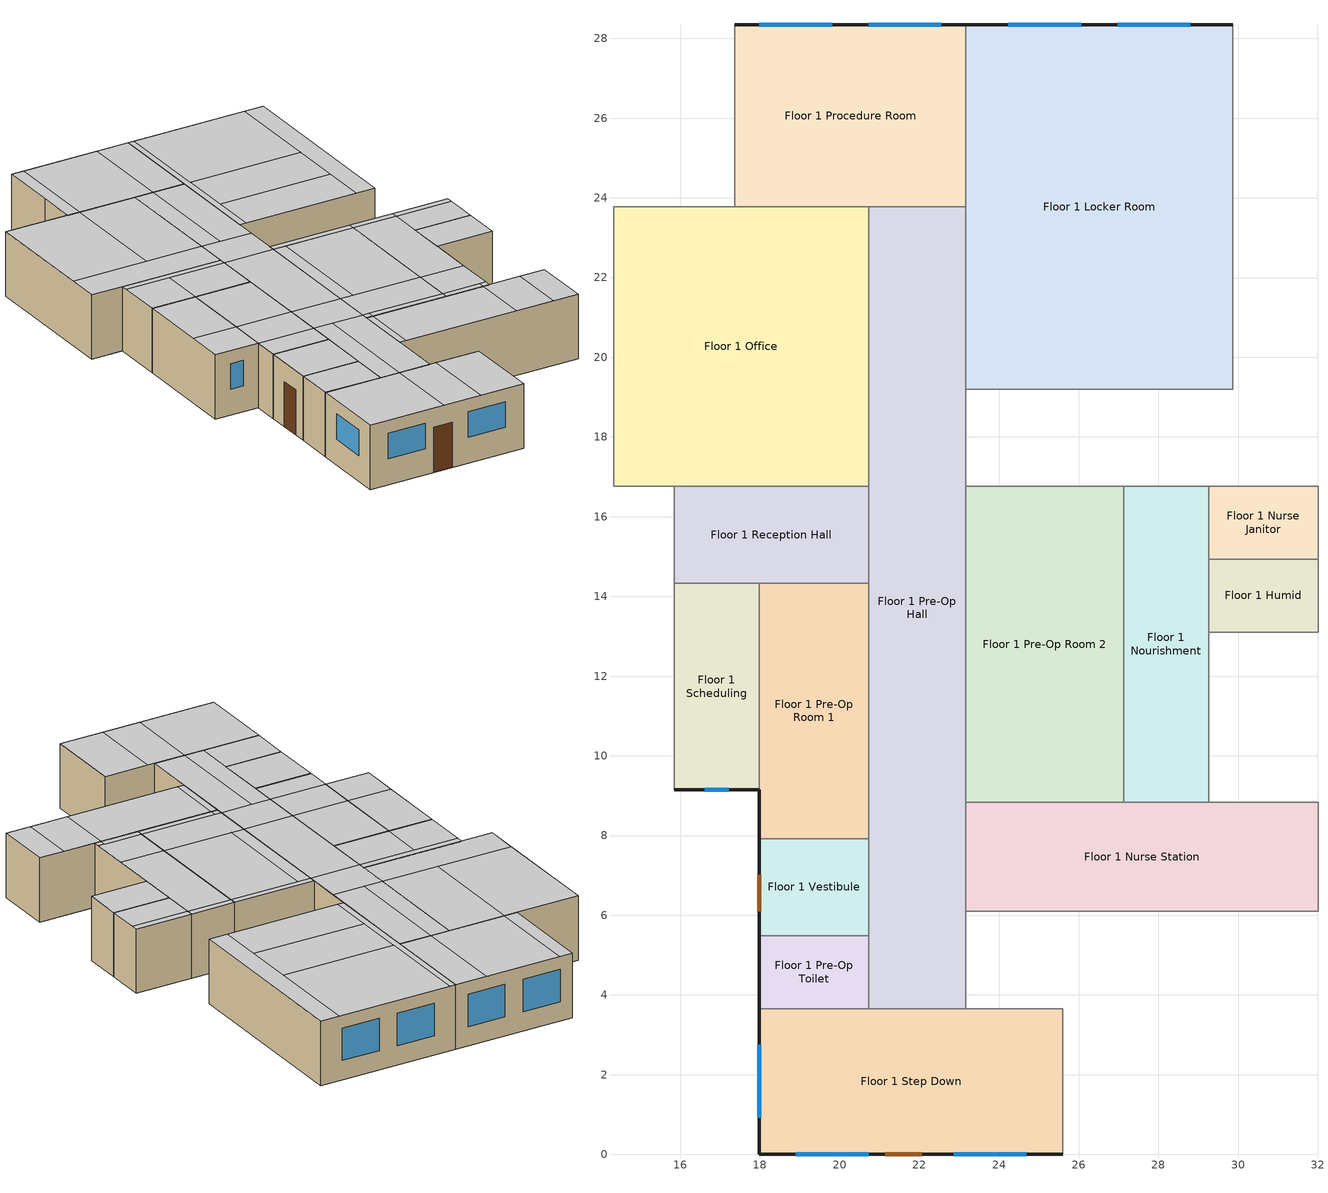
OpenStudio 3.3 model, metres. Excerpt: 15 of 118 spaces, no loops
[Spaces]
Floor 1 Vestibule
 floor ground (Foundation F 126 Perim 244 Area 669): 20.73,7.92 20.73,5.49 17.98,5.49 17.98,7.92 z0
 wall outside: 17.98,7.92 17.98,5.49 z0:3.05
 wall to Floor 1 Pre-Op Hall: 20.73,5.49 20.73,7.92 z0:3.05
 wall to Floor 1 Pre-Op Room 1: 20.73,7.92 17.98,7.92 z0:3.05
 wall to Floor 1 Pre-Op Toilet: 17.98,5.49 20.73,5.49 z0:3.05
 door: 17.98,7.01 17.98,6.1 z0:2.13
 ceiling to Floor 2 Exam 1: 20.73,5.49 20.73,7.92 17.98,7.92 17.98,5.49 z3.05
Floor 1 Scheduling
 floor ground (Foundation F 126 Perim 213 Area 1106): 17.98,14.33 17.98,9.14 15.85,9.14 15.85,14.33 z0
 wall outside: 15.85,9.14 17.98,9.14 z0:3.05
 wall to Floor 1 Reception: 15.85,14.33 15.85,9.14 z0:3.05
 wall to Floor 1 Pre-Op Room 1: 17.98,9.14 17.98,14.33 z0:3.05
 wall to Floor 1 Reception Hall: 17.98,14.33 15.85,14.33 z0:3.05
 window: 16.61,9.14 17.22,9.14 z1.22:2.44
 ceiling to Floor 2 Reception Toilet: 17.98,10.97 17.98,14.33 15.85,14.33 15.85,10.97 z3.05
 ceiling to Floor 2 Reception Hall: 17.98,9.14 17.98,10.97 15.85,10.97 15.85,9.14 z3.05
Floor 1 Pre-Op Room 1
 floor ground (Foundation F 126 Perim 122 Area 1756): 20.73,14.33 20.73,7.92 17.98,7.92 17.98,14.33 z0
 wall outside: 17.98,9.14 17.98,7.92 z0:3.05
 wall to Floor 1 Reception Hall: 20.73,14.33 17.98,14.33 z0:3.05
 wall to Floor 1 Pre-Op Hall: 20.73,7.92 20.73,14.33 z0:3.05
 ceiling to Floor 2 Scheduling 2: 20.73,10.97 20.73,14.33 17.98,14.33 17.98,10.97 z3.05
 ceiling to Floor 2 Reception Hall: 20.73,9.14 20.73,10.97 17.98,10.97 17.98,9.14 z3.05
 ceiling to Floor 2 Exam 1: 20.73,7.92 20.73,9.14 17.98,9.14 17.98,7.92 z3.05
Floor 1 Pre-Op Hall
 floor ground (Foundation F 126 Perim 0 Area 4905): 23.16,23.77 23.16,3.66 20.73,3.66 20.73,23.77 z0
 wall to Floor 1 Nurse Hall: 23.16,3.66 23.16,6.1 z0:3.05
 wall to Floor 1 Office: 20.73,23.77 20.73,16.76 z0:3.05
 wall to Floor 1 Locker Room Hall: 23.16,16.76 23.16,19.2 z0:3.05
 wall to Floor 1 Pre-Op Room 2: 23.16,8.84 23.16,16.76 z0:3.05
 wall to Floor 1 Procedure Room: 23.16,23.77 20.73,23.77 z0:3.05
 wall to Floor 1 Nurse Station: 23.16,6.1 23.16,8.84 z0:3.05
 wall to Floor 1 Step Down: 20.73,3.66 23.16,3.66 z0:3.05
 wall to Floor 1 Locker Room: 23.16,19.2 23.16,23.77 z0:3.05
 wall to Floor 1 Pre-Op Toilet: 20.73,5.49 20.73,3.66 z0:3.05
 wall to Floor 1 Reception Hall: 20.73,16.76 20.73,14.33 z0:3.05
 ceiling to Floor 2 Exam 1: 21.64,3.66 21.64,9.14 20.73,9.14 20.73,3.66 z3.05
 ceiling to Floor 2 Exam Hall 1: 23.16,3.66 23.16,9.14 21.64,9.14 21.64,3.66 z3.05
 ceiling to Floor 2 Work Hall: 23.16,16.46 23.16,18.29 20.73,18.29 20.73,16.46 z3.05
 ceiling to Floor 2 Exam Hall 6: 23.16,18.29 23.16,23.77 21.64,23.77 21.64,18.29 z3.05
 ceiling to Floor 2 Exam 9: 21.64,18.29 21.64,23.77 20.73,23.77 20.73,18.29 z3.05
 ceiling to Floor 2 Scheduling 2: 23.16,10.97 23.16,16.46 20.73,16.46 20.73,10.97 z3.05
 ceiling to Floor 2 Reception Hall: 23.16,9.14 23.16,10.97 20.73,10.97 20.73,9.14 z3.05
Floor 1 Procedure Room
 floor ground (Foundation F 126 Perim 579 Area 2648): 23.16,28.35 23.16,23.77 17.37,23.77 17.37,28.35 z0
 wall outside: 23.16,28.35 17.37,28.35 z0:3.05
 wall to Floor 1 Locker Room: 23.16,23.77 23.16,28.35 z0:3.05
 wall to Floor 1 MRI Hall: 17.37,25.6 17.37,23.77 z0:3.05
 wall to Floor 1 Office: 17.37,23.77 20.73,23.77 z0:3.05
 wall to Floor 1 MRI Toilet: 17.37,28.35 17.37,25.6 z0:3.05
 window: 19.81,28.35 17.98,28.35 / 22.56,28.35 20.73,28.35 z0.91:2.44
 ceiling to Floor 2 Work: 17.98,23.77 17.98,28.35 17.37,28.35 17.37,23.77 z3.05
 ceiling to Floor 2 Exam Hall 6: 23.16,23.77 23.16,28.35 21.64,28.35 21.64,23.77 z3.05
 ceiling to Floor 2 Exam 9: 21.64,23.77 21.64,28.35 17.98,28.35 17.98,23.77 z3.05
Floor 1 Pre-Op Room 2
 floor ground (Foundation F 126 Perim 0 Area 314): 27.13,16.76 27.13,8.84 23.16,8.84 23.16,16.76 z0
 wall to Floor 1 Nurse Station: 23.16,8.84 27.13,8.84 z0:3.05
 wall to Floor 1 Locker Room Hall: 27.13,16.76 23.16,16.76 z0:3.05
 wall to Floor 1 Nourishment: 27.13,8.84 27.13,16.76 z0:3.05
 ceiling to Floor 2 Work Hall: 27.13,16.46 27.13,16.76 23.16,16.76 23.16,16.46 z3.05
 ceiling to Floor 2 Exam Hall 1: 23.47,8.84 23.47,9.14 23.16,9.14 23.16,8.84 z3.05
 ceiling to Floor 2 Exam 2: 27.13,8.84 27.13,9.14 23.47,9.14 23.47,8.84 z3.05
 ceiling to Floor 2 Reception Hall: 27.13,9.14 27.13,10.97 23.16,10.97 23.16,9.14 z3.05
 ceiling to Floor 2 Scheduling 2: 23.77,10.97 23.77,16.46 23.16,16.46 23.16,10.97 z3.05
 ceiling to Floor 2 X-Ray: 27.13,10.97 27.13,16.46 23.77,16.46 23.77,10.97 z3.05
Floor 1 Locker Room
 floor ground (Foundation F 126 Perim 671 Area 6132): 29.87,28.35 29.87,19.2 23.16,19.2 23.16,28.35 z0
 wall outside: 29.87,28.35 23.16,28.35 z0:3.05
 wall to Floor 1 Locker Room Hall: 23.16,19.2 29.87,19.2 z0:3.05
 wall to Floor 1 Lounge: 29.87,19.2 29.87,28.35 z0:3.05
 window: 28.8,28.35 26.97,28.35 / 26.06,28.35 24.23,28.35 z0.91:2.44
 ceiling to Floor 2 Exam Hall 5: 29.87,19.2 29.87,28.35 28.96,28.35 28.96,19.2 z3.05
 ceiling to Floor 2 Exam 8: 28.96,23.77 28.96,28.35 23.47,28.35 23.47,23.77 z3.05
 ceiling to Floor 2 Exam Hall 6: 23.47,19.2 23.47,28.35 23.16,28.35 23.16,19.2 z3.05
 ceiling to Floor 2 Nurse Station 2: 28.96,19.2 28.96,21.34 23.47,21.34 23.47,19.2 z3.05
 ceiling to Floor 2 Storage 3: 28.96,21.34 28.96,23.77 23.47,23.77 23.47,21.34 z3.05
Floor 1 Nurse Station
 floor ground (Foundation F 126 Perim 0 Area 2425): 32,8.84 32,6.1 23.16,6.1 23.16,8.84 z0
 wall to Floor 1 Nurse Hall: 23.16,6.1 32,6.1 z0:3.05
 wall to Floor 1 Clean: 32,8.84 29.26,8.84 z0:3.05
 wall to Floor 1 Nourishment: 29.26,8.84 27.13,8.84 z0:3.05
 wall to Floor 1 PACU: 32,6.1 32,8.84 z0:3.05
 ceiling to Floor 2 Exam Hall 2: 30.78,6.1 30.78,8.84 28.96,8.84 28.96,6.1 z3.05
 ceiling to Floor 2 Exam Hall 1: 23.47,6.1 23.47,8.84 23.16,8.84 23.16,6.1 z3.05
 ceiling to Floor 2 Exam 3: 32,6.1 32,8.84 30.78,8.84 30.78,6.1 z3.05
 ceiling to Floor 2 Exam 2: 28.96,6.1 28.96,8.84 23.47,8.84 23.47,6.1 z3.05
Floor 1 Pre-Op Toilet
 floor ground (Foundation F 126 Perim 183 Area 502): 20.73,5.49 20.73,3.66 17.98,3.66 17.98,5.49 z0
 wall outside: 17.98,5.49 17.98,3.66 z0:3.05
 wall to Floor 1 Step Down: 17.98,3.66 20.73,3.66 z0:3.05
 ceiling to Floor 2 Exam 1: 20.73,3.66 20.73,5.49 17.98,5.49 17.98,3.66 z3.05
Floor 1 Office
 floor ground (Foundation F 126 Perim 0 Area 4487): 20.73,23.77 20.73,16.76 14.33,16.76 14.33,23.77 z0
 wall to Floor 1 MRI Hall: 17.37,23.77 14.33,23.77 z0:3.05
 wall to Floor 1 Reception: 14.33,23.77 14.33,16.76 15.85,16.76 z0:3.05
 wall to Floor 1 Reception Hall: 15.85,16.76 20.73,16.76 z0:3.05
 ceiling to Floor 2 Work Hall: 20.73,16.76 20.73,18.29 14.33,18.29 14.33,16.76 z3.05
 ceiling to Floor 2 Exam 9: 20.73,18.29 20.73,23.77 17.98,23.77 17.98,18.29 z3.05
 ceiling to Floor 2 Work: 17.98,18.29 17.98,23.77 14.33,23.77 14.33,18.29 z3.05
Floor 1 Nourishment
 floor ground (Foundation F 126 Perim 0 Area 1691): 29.26,16.76 29.26,8.84 27.13,8.84 27.13,16.76 z0
 wall to Floor 1 Nurse Janitor: 29.26,14.94 29.26,16.76 z0:3.05
 wall to Floor 1 Humid: 29.26,13.11 29.26,14.94 z0:3.05
 wall to Floor 1 Locker Room Hall: 29.26,16.76 27.13,16.76 z0:3.05
 wall to Floor 1 Clean: 29.26,8.84 29.26,13.11 z0:3.05
 ceiling to Floor 2 X-Ray: 29.26,10.97 29.26,16.46 27.13,16.46 27.13,10.97 z3.05
 ceiling to Floor 2 Exam 2: 28.96,8.84 28.96,9.14 27.13,9.14 27.13,8.84 z3.05
 ceiling to Floor 2 Reception Hall: 29.26,9.14 29.26,10.97 27.13,10.97 27.13,9.14 z3.05
 ceiling to Floor 2 Work Hall: 29.26,16.46 29.26,16.76 27.13,16.76 27.13,16.46 z3.05
 ceiling to Floor 2 Exam Hall 2: 29.26,8.84 29.26,9.14 28.96,9.14 28.96,8.84 z3.05
Floor 1 Humid
 floor ground (Foundation F 126 Perim 0 Area 502): 32,14.94 32,13.11 29.26,13.11 29.26,14.94 z0
 wall to Floor 1 Clean: 29.26,13.11 32,13.11 z0:3.05
 wall to Floor 1 Nurse Janitor: 32,14.94 29.26,14.94 z0:3.05
 wall to Floor 1 Sterile Storage: 32,13.11 32,14.94 z0:3.05
 ceiling to Floor 2 X-Ray: 32,13.11 32,14.94 29.26,14.94 29.26,13.11 z3.05
Floor 1 Step Down
 floor ground (Foundation F 126 Perim 1128 Area 2787): 25.6,3.66 25.6,0 17.98,0 17.98,3.66 z0
 wall outside: 17.98,3.66 17.98,0 25.6,0 z0:3.05
 wall to Floor 1 Nurse Hall: 25.6,3.66 23.16,3.66 z0:3.05
 wall to Floor 1 Recovery Room: 25.6,0 25.6,3.66 z0:3.05
 window: 22.86,0 24.69,0 / 18.9,0 20.73,0 / 17.98,2.74 17.98,0.91 z1.22:2.44
 door: 21.14,0 22.06,0 z0:2.13
 ceiling to Floor 2 Exam 1: 21.64,0 21.64,3.66 17.98,3.66 17.98,0 z3.05
 ceiling to Floor 2 Exam Hall 1: 23.47,0 23.47,3.66 21.64,3.66 21.64,0 z3.05
 ceiling to Floor 2 Exam 2: 25.6,0 25.6,3.66 23.47,3.66 23.47,0 z3.05
Floor 1 Reception Hall
 floor ground (Foundation F 126 Perim 0 Area 1189): 20.73,16.76 20.73,14.33 15.85,14.33 15.85,16.76 z0
 wall to Floor 1 Reception: 15.85,16.76 15.85,14.33 z0:3.05
 ceiling to Floor 2 Work Hall: 20.73,16.46 20.73,16.76 15.85,16.76 15.85,16.46 z3.05
 ceiling to Floor 2 Reception Toilet: 17.98,14.33 17.98,16.46 15.85,16.46 15.85,14.33 z3.05
 ceiling to Floor 2 Scheduling 2: 20.73,14.33 20.73,16.46 17.98,16.46 17.98,14.33 z3.05
Floor 1 Nurse Janitor
 floor ground (Foundation F 126 Perim 0 Area 502): 32,16.76 32,14.94 29.26,14.94 29.26,16.76 z0
 wall to Floor 1 Sterile Storage: 32,14.94 32,16.76 z0:3.05
 wall to Floor 1 Locker Room Hall: 32,16.76 29.26,16.76 z0:3.05
 ceiling to Floor 2 Work Hall: 32,16.46 32,16.76 29.26,16.76 29.26,16.46 z3.05
 ceiling to Floor 2 X-Ray: 32,14.94 32,16.46 29.26,16.46 29.26,14.94 z3.05
[Site]
New York-John F Kennedy Intl AP_NY_USA: Latitude {deg}=40.65; Longitude {deg}=-73.8; Time Zone {hr}=-5; Elevation {m}=5; Terrain=City
[Building]
-Outpatient-ASHRAE 169-2013-4A created: 2021-11-22 21:51:46 -0800: North Axis {deg}=0; Default Construction Set=90.1-2004 - Outpatient - ASHRAE 169-2013-4A; Standards Number of Stories=3; Standards Number of Above Ground Stories=3; Standards Building Type=Outpatient
[ClimateZones]
Climate Zone Institution Name 1=ASHRAE; Climate Zone Document Name 1=ANSI/ASHRAE Standard 169; Climate Zone Document Year 1=2006; Climate Zone Value 1=4A
[Site:WaterMainsTemperature]
Calculation Method=Correlation; Annual Average Outdoor Air Temperature {C}=12.4667; Maximum Difference In Monthly Average Outdoor Air Temperatures {deltaC}=25.2
[SizingPeriod:DesignDay] Barometric Pressure {Pa}=101241; Sky Clearness=0; Rain Indicator=No; Snow Indicator=No; Day of Month=21; Daylight Saving Time Indicator=No; Humidity Condition Type=Wetbulb; Dry-Bulb Temperature Range Modifier Type=DefaultMultipliers
Name | Maximum Dry-Bulb Temperature {C} | Daily Dry-Bulb Temperature Range {deltaC} | Wind Speed {m/s} | Wind Direction {deg} | Month | Day Type | Wetbulb or DewPoint at Maximum Dry-Bulb {C} | Solar Model Indicator | ASHRAE Clear Sky Optical Depth for Beam Irradiance | ASHRAE Clear Sky Optical Depth for Diffuse Irradiance
New.York-John.F.Kennedy.Intl.AP_NY_USA Ann Clg .4% Condns DB=>MWB | 32.1 | 7.4 | 5.6 | 230 | 7 | SummerDesignDay | 23.1 | ASHRAETau | 0.541 | 1.8
New.York-John.F.Kennedy.Intl.AP_NY_USA Ann Htg 99.6% Condns DB | -10.7 | 0 | 7.5 | 320 | 1 | WinterDesignDay | -10.7 | ASHRAEClearSky
[Site:GroundTemperature:FCfactorMethod]
January Ground Temperature {C}=14; February Ground Temperature {C}=7.3; March Ground Temperature {C}=3.3; April Ground Temperature {C}=1.2; May Ground Temperature {C}=-0.2; June Ground Temperature {C}=5.6; July Ground Temperature {C}=10.9; August Ground Temperature {C}=16.1; September Ground Temperature {C}=21.7; October Ground Temperature {C}=25; November Ground Temperature {C}=24.8; December Ground Temperature {C}=19.9
[Material:NoMass] Thermal Absorptance=0.9; Solar Absorptance=0.7
Name | Roughness | Thermal Resistance {m2-K/W} | Visible Absorptance
CP02 CARPET PAD | VeryRough | 0.21648 | 0.8
Typical Insulation R-6.78 | Smooth | 1.19347 | 0.7
Typical Carpet Pad | Smooth | 0.21648 | 0.8
Typical Insulation R-5.89 | Smooth | 1.03652 | 0.7
Typical Insulation R-14.76 | Smooth | 2.59864 | 0.7
Typical Insulation R-0.58 | Smooth | 0.101875 | 0.7
Typical Insulation R-0.01 | Smooth | 0.001 | 0.7
[Material]
Name | Roughness | Thickness {m} | Conductivity {W/m-K} | Density {kg/m3} | Specific Heat {J/kg-K} | Thermal Absorptance | Solar Absorptance | Visible Absorptance
100mm Normalweight concrete floor | MediumSmooth | 0.1016 | 2.31 | 2322 | 832
G01 13mm gypsum board | Smooth | 0.0127 | 0.16 | 800 | 1090 | 0.9 | 0.7 | 0.5
4 in. Normalweight Concrete Floor | MediumRough | 0.1016 | 2.31 | 2322 | 832 | 0.9 | 0.7 | 0.7
25mm Stucco | Smooth | 0.0254 | 0.72 | 1856 | 840 | 0.9 | 0.7 | 0.7
5/8 in. Gypsum Board | MediumSmooth | 0.0159 | 0.16 | 800 | 1090 | 0.9 | 0.7 | 0.7
Roof Membrane | VeryRough | 0.0095 | 0.16 | 1121.29 | 1460 | 0.9 | 0.7 | 0.7
Metal Roof Surface; F08 Metal surface | Smooth | 0.0008 | 45.28 | 7824 | 500 | 0.9 | 0.7 | 0.7
6 in. Normalweight Concrete Floor | MediumRough | 0.1524 | 2.31 | 2322 | 832 | 0.9 | 0.7 | 0.7
8 in. Concrete Block Basement Wall | MediumRough | 0.2032 | 1.326 | 1842 | 912 | 0.9 | 0.7 | 0.7
G05 25mm wood | MediumSmooth | 0.0254 | 0.15 | 608 | 1630 | 0.9 | 0.5 | 0.5
Std Wood 6inch | MediumSmooth | 0.15 | 0.12 | 540 | 1210 | 0.9 | 0.7 | 0.7
[Construction:FfactorGroundFloor] F-Factor {W/m-K}=1.26344
Name | Area {m2} | PerimeterExposed {m}
Foundation F 126 Perim 183 Area 502 | 5.01676 | 1.8288
Foundation F 126 Perim 0 Area 502 | 5.01676 | 0
Foundation F 126 Perim 671 Area 6132 | 61.316 | 6.7056
Foundation F 126 Perim 579 Area 2648 | 26.4774 | 5.7912
Foundation F 126 Perim 1128 Area 2787 | 27.8709 | 11.2776
Foundation F 126 Perim 0 Area 4487 | 44.8722 | 0
Foundation F 126 Perim 0 Area 314 | 31.4012 | 0
Foundation F 126 Perim 213 Area 1106 | 11.0555 | 2.1336
Foundation F 126 Perim 244 Area 669 | 6.68902 | 2.4384
Foundation F 126 Perim 0 Area 4905 | 49.0528 | 0
Foundation F 126 Perim 122 Area 1756 | 17.5587 | 1.2192
Foundation F 126 Perim 0 Area 1189 | 11.8916 | 0
Foundation F 126 Perim 0 Area 1691 | 16.9084 | 0
Foundation F 126 Perim 0 Area 2425 | 24.2477 | 0
[DefaultConstructionSet]
90.1-2004 - Outpatient - ASHRAE 169-2013-4A: Default Exterior Surface Constructions=Default Surface Constructions 1; Default Interior Surface Constructions=Default Surface Constructions 2; Default Ground Contact Surface Constructions=Default Surface Constructions 3; Default Exterior SubSurface Constructions=Default Sub Surface Constructions 1; Default Interior SubSurface Constructions=Default Sub Surface Constructions 2; Interior Partition Construction=Typical Interior Partition
[DefaultSurfaceConstructions]
Name | Floor Construction | Wall Construction | Roof Ceiling Construction
Default Surface Constructions 1 | Typical Insulated Exterior Mass Floor R-9.35 | Typical Insulated Steel Framed Exterior Wall R-8.06 | Typical IEAD Roof R-15.87
Default Surface Constructions 2 | Typical Interior Floor | Typical Interior Wall | Typical Interior Ceiling
Default Surface Constructions 3 | Typical Insulated Carpeted 6in Slab Floor | Typical Insulated Basement Mass Wall
[Construction]
Typical Insulated Exterior Mass Floor R-9.35: Typical Insulation R-6.78, 4 in. Normalweight Concrete Floor, Typical Carpet Pad
Typical Insulated Steel Framed Exterior Wall R-8.06: 25mm Stucco, 5/8 in. Gypsum Board, Typical Insulation R-5.89, 5/8 in. Gypsum Board
Typical IEAD Roof R-15.87: Roof Membrane, Typical Insulation R-14.76, Metal Roof Surface
Typical Interior Floor: 100mm Normalweight concrete floor, CP02 CARPET PAD
Typical Interior Wall: G01 13mm gypsum board, G01 13mm gypsum board
Typical Interior Ceiling: CP02 CARPET PAD, 100mm Normalweight concrete floor
Typical Insulated Carpeted 6in Slab Floor: 6 in. Normalweight Concrete Floor, Typical Carpet Pad
Typical Insulated Basement Mass Wall: 8 in. Concrete Block Basement Wall
U 0.57 SHGC 0.39 Dbl Ref-D Clr 6mm/6mm Air: REF D CLEAR 6MM, AIR 6MM, CLEAR 6MM
Typical Insulated Metal Door R-1.43: F08 Metal surface, Typical Insulation R-0.58
Typical Overhead Door R-0.86: Typical Insulation R-0.01
U 1.17 SHGC 0.49 Simple Glazing Skylight U-1.17 SHGC 0.39: U 1.17 SHGC 0.49 Simple Glazing U-1.17 SHGC 0.39
Typical Interior Window: Clear 3mm
Typical Interior Door; Typical Interior Partition: G05 25mm wood
InteriorFurnishings: Std Wood 6inch
[DefaultSubSurfaceConstructions]
Name | Fixed Window Construction | Operable Window Construction | Door Construction | Glass Door Construction | Overhead Door Construction | Skylight Construction | Tubular Daylight Dome Construction | Tubular Daylight Diffuser Construction
Default Sub Surface Constructions 1 | U 0.57 SHGC 0.39 Dbl Ref-D Clr 6mm/6mm Air | U 0.57 SHGC 0.39 Dbl Ref-D Clr 6mm/6mm Air | Typical Insulated Metal Door R-1.43 | U 0.57 SHGC 0.39 Dbl Ref-D Clr 6mm/6mm Air | Typical Overhead Door R-0.86 | U 1.17 SHGC 0.49 Simple Glazing Skylight U-1.17 SHGC 0.39 | Typical Interior Window | Typical Interior Window
Default Sub Surface Constructions 2 | Typical Interior Window | Typical Interior Window | Typical Interior Door
[WindowMaterial:Glazing] Optical Data Type=SpectralAverage; Infrared Transmittance at Normal Incidence=0; Front Side Infrared Hemispherical Emissivity=0.84; Conductivity {W/m-K}=0.9; Dirt Correction Factor for Solar and Visible Transmittance=1; Solar Diffusing=No
Name | Thickness {m} | Solar Transmittance at Normal Incidence | Front Side Solar Reflectance at Normal Incidence | Back Side Solar Reflectance at Normal Incidence | Visible Transmittance at Normal Incidence | Front Side Visible Reflectance at Normal Incidence | Back Side Visible Reflectance at Normal Incidence | Back Side Infrared Hemispherical Emissivity
REF D CLEAR 6MM | 0.006 | 0.429 | 0.308 | 0.379 | 0.334 | 0.453 | 0.505 | 0.82
CLEAR 6MM | 0.006 | 0.775 | 0.071 | 0.071 | 0.881 | 0.08 | 0.08 | 0.84
Clear 3mm | 0.003 | 0.837 | 0.075 | 0.075 | 0.898 | 0.081 | 0.081 | 0.84
[WindowMaterial:Gas]
AIR 6MM: Gas Type=Air; Thickness {m}=0.0063
[WindowMaterial:SimpleGlazingSystem]
U 1.17 SHGC 0.49 Simple Glazing U-1.17 SHGC 0.39: U-Factor {W/m2-K}=6.64357; Solar Heat Gain Coefficient=0.39; Visible Transmittance=0.38
[Space] Building Story=Building Story 1; Part of Total Floor Area=Yes
Name | Space Type | Thermal Zone
Floor 1 Pre-Op Room 2 | Outpatient PreOp | Floor 1 Pre-Op Room 2 ZN
Floor 1 Nurse Janitor | Outpatient Janitor | Floor 1 Nurse Janitor ZN
Floor 1 Vestibule | Outpatient Hall_infil | Floor 1 Vestibule ZN
Floor 1 Scheduling | Outpatient Office | Floor 1 Scheduling ZN
Floor 1 Pre-Op Room 1 | Outpatient PreOp | Floor 1 Pre-Op Room 1 ZN
Floor 1 Nourishment | Outpatient NurseStation | Floor 1 Nourishment ZN
Floor 1 Pre-Op Hall | Outpatient Hall | Floor 1 Pre-Op Hall ZN
Floor 1 Procedure Room | Outpatient ProcedureRoom | Floor 1 Procedure Room ZN
Floor 1 Locker Room | Outpatient LockerRoom | Floor 1 Locker Room ZN
Floor 1 Nurse Station | Outpatient NurseStation | Floor 1 Nurse Station ZN
Floor 1 Pre-Op Toilet | Outpatient Toilet | Floor 1 Pre-Op Toilet ZN
Floor 1 Office | Outpatient Office | Floor 1 Office ZN
Floor 1 Humid | Outpatient Office | Floor 1 Humid ZN
Floor 1 Step Down | Outpatient PACU | Floor 1 Step Down ZN
Floor 1 Reception Hall | Outpatient Hall | Floor 1 Reception Hall ZN
[BuildingStory]
Building Story 1: Nominal Z Coordinate {m}=0
[SpaceType] Standards Building Type=Outpatient
Name | Default Schedule Set | Design Specification Outdoor Air Object | Standards Space Type
Outpatient Hall | Outpatient Hall Schedule Set | Outpatient Hall Ventilation | Hall
Outpatient Hall_infil | Outpatient Hall_infil Schedule Set | Outpatient Hall_infil Ventilation | Hall_infil
Outpatient Janitor | Outpatient Janitor Schedule Set | Outpatient Janitor Ventilation | Janitor
Outpatient LockerRoom | Outpatient LockerRoom Schedule Set | Outpatient LockerRoom Ventilation | LockerRoom
Outpatient NurseStation | Outpatient NurseStation Schedule Set | Outpatient NurseStation Ventilation | NurseStation
Outpatient Office | Outpatient Office Schedule Set | Outpatient Office Ventilation | Office
Outpatient PACU | Outpatient PACU Schedule Set | Outpatient PACU Ventilation | PACU
Outpatient PreOp | Outpatient PreOp Schedule Set | Outpatient PreOp Ventilation | PreOp
Outpatient ProcedureRoom | Outpatient ProcedureRoom Schedule Set | Outpatient ProcedureRoom Ventilation | ProcedureRoom
Outpatient Toilet | Outpatient Toilet Schedule Set | Outpatient Toilet Ventilation | Toilet
[People:Definition] Number of People Calculation Method=People/Area; Fraction Radiant=0.3
Name | People per Space Floor Area {person/m2}
Outpatient LockerRoom People Definition | 0.161566
Outpatient NurseStation People Definition; Outpatient PACU People Definition; Outpatient ProcedureRoom People Definition | 0.215493
Outpatient Office People Definition | 0.0538196
Outpatient PreOp People Definition | 0.107639
[People] Work Efficiency Schedule=Work Efficiency Schedule; Clothing Insulation Schedule=Clothing Schedule; Air Velocity Schedule=Air Velocity Schedule; Multiplier=1
Name | People Definition | Space or SpaceType
Outpatient LockerRoom People | Outpatient LockerRoom People Definition | Outpatient LockerRoom
Outpatient NurseStation People | Outpatient NurseStation People Definition | Outpatient NurseStation
Outpatient Office People | Outpatient Office People Definition | Outpatient Office
Outpatient PACU People | Outpatient PACU People Definition | Outpatient PACU
Outpatient PreOp People | Outpatient PreOp People Definition | Outpatient PreOp
Outpatient ProcedureRoom People | Outpatient ProcedureRoom People Definition | Outpatient ProcedureRoom
[Lights:Definition] Design Level Calculation Method=Watts/Area; Fraction Visible=0.2; Return Air Fraction=0
Name | Watts per Space Floor Area {W/m2} | Fraction Radiant
Outpatient Hall General Lights Definition; Outpatient Hall_infil General Lights Definition | 4.32947 | 0.365
Outpatient Hall Wall Wash Lights Definition; Outpatient Hall_infil Wall Wash Lights Definition | 0.839143 | 0.165
Outpatient Janitor General Lights Definition | 3.73276 | 0.365
Outpatient LockerRoom General Lights Definition | 2.66141 | 0.365
Outpatient LockerRoom Wall Wash Lights Definition | 0.725509 | 0.165
Outpatient PreOp General Lights Definition | 2.13818 | 0.365
Outpatient PreOp Task Lights Definition | 2.9628 | 0.165
Outpatient NurseStation General Lights Definition | 4.63115 | 0.365
Outpatient NurseStation Task Lights Definition | 1.31705 | 0.165
Outpatient Office General Lights Definition | 6.10233 | 0.365
Outpatient PACU General Lights Definition | 6.91176 | 0.365
Outpatient PACU Wall Wash Lights Definition | 1.807 | 0.165
Outpatient Toilet General Lights Definition | 3.01365 | 0.365
Outpatient Toilet Wall Wash Lights Definition | 0.610955 | 0.165
Outpatient ProcedureRoom General Lights Definition | 10.9783 | 0.365
Outpatient ProcedureRoom Task Lights Definition | 0.00255311 | 0.165
[ElectricEquipment:Definition] Design Level Calculation Method=Watts/Area; Fraction Latent=0
Name | Watts per Space Floor Area {W/m2} | Fraction Radiant | Fraction Lost
Outpatient Hall Elec Equip Definition; Outpatient Hall_infil Elec Equip Definition | 4.30556 | 0.5 | 0
Outpatient Janitor Elec Equip Definition | 1.07639 | 0.3 | 0.7
Outpatient LockerRoom Elec Equip Definition; Outpatient PACU Elec Equip Definition; Outpatient ProcedureRoom Elec Equip Definition | 32.2917 | 0.5 | 0
Outpatient NurseStation Elec Equip Definition; Outpatient PreOp Elec Equip Definition | 21.5278 | 0.5 | 0
Outpatient Office Elec Equip Definition | 11.8403 | 0.5 | 0
Outpatient Toilet Elec Equip Definition | 4.30556 | 0.3 | 0.7
[ElectricEquipment]
Name | Electric Equipment Definition | Space or SpaceType
Outpatient Hall Elec Equip | Outpatient Hall Elec Equip Definition | Outpatient Hall
Outpatient Hall_infil Elec Equip | Outpatient Hall_infil Elec Equip Definition | Outpatient Hall_infil
Outpatient Janitor Elec Equip | Outpatient Janitor Elec Equip Definition | Outpatient Janitor
Outpatient LockerRoom Elec Equip | Outpatient LockerRoom Elec Equip Definition | Outpatient LockerRoom
Outpatient NurseStation Elec Equip | Outpatient NurseStation Elec Equip Definition | Outpatient NurseStation
Outpatient Office Elec Equip | Outpatient Office Elec Equip Definition | Outpatient Office
Outpatient PACU Elec Equip | Outpatient PACU Elec Equip Definition | Outpatient PACU
Outpatient PreOp Elec Equip | Outpatient PreOp Elec Equip Definition | Outpatient PreOp
Outpatient ProcedureRoom Elec Equip | Outpatient ProcedureRoom Elec Equip Definition | Outpatient ProcedureRoom
Outpatient Toilet Elec Equip | Outpatient Toilet Elec Equip Definition | Outpatient Toilet
[DesignSpecification:OutdoorAir]
Name | Outdoor Air Method | Outdoor Air Flow per Floor Area {m3/s-m2} | Outdoor Air Flow per Person {m3/s-person} | Outdoor Air Flow Air Changes per Hour {1/hr}
Outpatient Hall Ventilation; Outpatient Hall_infil Ventilation | Sum | 0.000254
Outpatient Janitor Ventilation | Sum | 0.000762
Outpatient LockerRoom Ventilation | Sum |  | 0.00707921
Outpatient NurseStation Ventilation | Sum | 0.0023876
Outpatient Office Ventilation | Sum |  | 0.00943895
Outpatient PACU Ventilation; Outpatient PreOp Ventilation | Sum | 0.00270764 | 0.00235974
Outpatient ProcedureRoom Ventilation | Sum | 0.004064
Outpatient Toilet Ventilation |  | 0 | 0 | 0
[DefaultScheduleSet] Number of People Schedule=OutPatientHealthCare BLDG_OCC_SCH; People Activity Level Schedule=OutPatientHealthCare ACTIVITY_SCH; Electric Equipment Schedule=OutPatientHealthCare BLDG_EQUIP_SCH_BASE; Infiltration Schedule=OutPatientHealthCare INFIL_SCH
Name | Lighting Schedule
Outpatient Hall Schedule Set; Outpatient Hall_infil Schedule Set | OutPatientHealthCare BLDG_LIGHT_CORRIDOR_SCH
Outpatient Janitor Schedule Set | OutPatientHealthCare BLDG_LIGHT_STORAGE_SCH
Outpatient LockerRoom Schedule Set; Outpatient NurseStation Schedule Set; Outpatient Toilet Schedule Set | OutPatientHealthCare BLDG_LIGHT_SCH
Outpatient Office Schedule Set | OutPatientHealthCare BLDG_LIGHT_OFFICE_SCH
Outpatient PACU Schedule Set; Outpatient PreOp Schedule Set; Outpatient ProcedureRoom Schedule Set | OutPatientHealthCare BLDG_LIGHT_EXAM_SCH
[ThermostatSetpoint:DualSetpoint] Heating Setpoint Temperature Schedule=OutPatientHealthCare HTGSETP_SCH_YES_OPTIMUM; Cooling Setpoint Temperature Schedule=OutPatientHealthCare CLGSETP_SCH_NO_SETBACK
Outpatient Office Thermostat 2; Outpatient LockerRoom Thermostat 1; Outpatient NurseStation Thermostat 1; Outpatient Janitor Thermostat 1; Outpatient NurseStation Thermostat 2; Outpatient Office Thermostat 3; Outpatient Hall Thermostat 6; Outpatient PreOp Thermostat 1; Outpatient PreOp Thermostat 2; Outpatient Toilet Thermostat 4; Outpatient ProcedureRoom Thermostat 1; Outpatient Hall Thermostat 7; Outpatient Office Thermostat 4; Outpatient PACU Thermostat 3; Outpatient Hall_infil Thermostat 3
[SpaceInfiltration:DesignFlowRate]
Name | Space or SpaceType | Schedule | Design Flow Rate Calculation Method | Flow per Exterior Surface Area {m3/s-m2} | Constant Term Coefficient | Temperature Term Coefficient | Velocity Term Coefficient | Velocity Squared Term Coefficient | Design Flow Rate {m3/s}
Floor 1 Locker Room Infiltration | Floor 1 Locker Room | OutPatientHealthCare INFIL_SCH | Flow/ExteriorArea | 0.00102523 | 0 | 0 | 0.224 | 0
Floor 1 Pre-Op Room 1 Infiltration | Floor 1 Pre-Op Room 1 | OutPatientHealthCare INFIL_SCH | Flow/ExteriorArea | 0.00102523 | 0 | 0 | 0.224 | 0
Floor 1 Pre-Op Toilet Infiltration | Floor 1 Pre-Op Toilet | OutPatientHealthCare INFIL_SCH | Flow/ExteriorArea | 0.00102523 | 0 | 0 | 0.224 | 0
Floor 1 Procedure Room Infiltration | Floor 1 Procedure Room | OutPatientHealthCare INFIL_SCH | Flow/ExteriorArea | 0.00102523 | 0 | 0 | 0.224 | 0
Floor 1 Scheduling Infiltration | Floor 1 Scheduling | OutPatientHealthCare INFIL_SCH | Flow/ExteriorArea | 0.00102523 | 0 | 0 | 0.224 | 0
Floor 1 Step Down Infiltration | Floor 1 Step Down | OutPatientHealthCare INFIL_SCH | Flow/ExteriorArea | 0.00102523 | 0 | 0 | 0.224 | 0
Floor 1 Vestibule Infiltration | Floor 1 Vestibule | OutPatientHealthCare INFIL_SCH | Flow/ExteriorArea | 0.00102523 | 0 | 0 | 0.224 | 0
Vestibule door Infiltration | Floor 1 Vestibule | OutPatientHealthCare INFIL_Door_Opening_SCH_0.144 | Flow/Space |  |  |  |  |  | 1.186
[ThermalZone] Use Ideal Air Loads=No
Name | Thermostat
Floor 1 Humid ZN | Outpatient Office Thermostat 2
Floor 1 Locker Room ZN | Outpatient LockerRoom Thermostat 1
Floor 1 Nourishment ZN | Outpatient NurseStation Thermostat 1
Floor 1 Nurse Janitor ZN | Outpatient Janitor Thermostat 1
Floor 1 Nurse Station ZN | Outpatient NurseStation Thermostat 2
Floor 1 Office ZN | Outpatient Office Thermostat 3
Floor 1 Pre-Op Hall ZN | Outpatient Hall Thermostat 6
Floor 1 Pre-Op Room 1 ZN | Outpatient PreOp Thermostat 1
Floor 1 Pre-Op Room 2 ZN | Outpatient PreOp Thermostat 2
Floor 1 Pre-Op Toilet ZN | Outpatient Toilet Thermostat 4
Floor 1 Procedure Room ZN | Outpatient ProcedureRoom Thermostat 1
Floor 1 Reception Hall ZN | Outpatient Hall Thermostat 7
Floor 1 Scheduling ZN | Outpatient Office Thermostat 4
Floor 1 Step Down ZN | Outpatient PACU Thermostat 3
Floor 1 Vestibule ZN | Outpatient Hall_infil Thermostat 3
[InternalMass:Definition]
Internal Mass Definition 1: Construction=InteriorFurnishings; Design Level Calculation Method=SurfaceArea/Area; Surface Area per Space Floor Area=2
[InternalMass] Internal Mass Definition=Internal Mass Definition 1; Multiplier=1
Name | Space or SpaceType
Floor 1 Pre-Op Toilet Mass | Floor 1 Pre-Op Toilet
Floor 1 Locker Room Mass | Floor 1 Locker Room
Floor 1 Procedure Room Mass | Floor 1 Procedure Room
Floor 1 Step Down Mass | Floor 1 Step Down
Floor 1 Office Mass | Floor 1 Office
Floor 1 Pre-Op Room 2 Mass | Floor 1 Pre-Op Room 2
Floor 1 Scheduling Mass | Floor 1 Scheduling
Floor 1 Vestibule Mass | Floor 1 Vestibule
Floor 1 Pre-Op Hall Mass | Floor 1 Pre-Op Hall
Floor 1 Nurse Janitor Mass | Floor 1 Nurse Janitor
Floor 1 Pre-Op Room 1 Mass | Floor 1 Pre-Op Room 1
Floor 1 Humid Mass | Floor 1 Humid
Floor 1 Reception Hall Mass | Floor 1 Reception Hall
Floor 1 Nourishment Mass | Floor 1 Nourishment
Floor 1 Nurse Station Mass | Floor 1 Nurse Station
[Exterior:Lights:Definition]
NonDimming Exterior Lights Def: Design Level {W}=14442
[Exterior:Lights]
NonDimming Exterior Lights Def: Exterior Lights Definition=NonDimming Exterior Lights Def; Schedule=OutPatientHealthCare Exterior_Lgt_ALWAYS_ON; Control Option=AstronomicalClock
[Lights] Fraction Replaceable=1
Name | Lights Definition | Space or SpaceType
Outpatient Hall General Lighting | Outpatient Hall General Lights Definition | Outpatient Hall
Outpatient Hall Wall Wash Lighting | Outpatient Hall Wall Wash Lights Definition | Outpatient Hall
Outpatient Hall_infil General Lighting | Outpatient Hall_infil General Lights Definition | Outpatient Hall_infil
Outpatient Hall_infil Wall Wash Lighting | Outpatient Hall_infil Wall Wash Lights Definition | Outpatient Hall_infil
Outpatient Janitor General Lighting | Outpatient Janitor General Lights Definition | Outpatient Janitor
Outpatient LockerRoom General Lighting | Outpatient LockerRoom General Lights Definition | Outpatient LockerRoom
Outpatient LockerRoom Wall Wash Lighting | Outpatient LockerRoom Wall Wash Lights Definition | Outpatient LockerRoom
Outpatient PreOp General Lighting | Outpatient PreOp General Lights Definition | Outpatient PreOp
Outpatient PreOp Task Lighting | Outpatient PreOp Task Lights Definition | Outpatient PreOp
Outpatient NurseStation General Lighting | Outpatient NurseStation General Lights Definition | Outpatient NurseStation
Outpatient NurseStation Task Lighting | Outpatient NurseStation Task Lights Definition | Outpatient NurseStation
Outpatient Office General Lighting | Outpatient Office General Lights Definition | Outpatient Office
Outpatient PACU General Lighting | Outpatient PACU General Lights Definition | Outpatient PACU
Outpatient PACU Wall Wash Lighting | Outpatient PACU Wall Wash Lights Definition | Outpatient PACU
Outpatient Toilet General Lighting | Outpatient Toilet General Lights Definition | Outpatient Toilet
Outpatient Toilet Wall Wash Lighting | Outpatient Toilet Wall Wash Lights Definition | Outpatient Toilet
Outpatient ProcedureRoom General Lighting | Outpatient ProcedureRoom General Lights Definition | Outpatient ProcedureRoom
Outpatient ProcedureRoom Task Lighting | Outpatient ProcedureRoom Task Lights Definition | Outpatient ProcedureRoom
[Schedule:Ruleset]
Name | Default Day Schedule | Summer Design Day Schedule | Winter Design Day Schedule
Clothing Schedule | Clothing Schedule Default Winter Clothes
Air Velocity Schedule | Air Velocity Schedule Default
Work Efficiency Schedule | Work Efficiency Schedule Default
OutPatientHealthCare BLDG_OCC_SCH | OutPatientHealthCare BLDG_OCC_SCH Default | OutPatientHealthCare BLDG_OCC_SCH Summer Design Day | OutPatientHealthCare BLDG_OCC_SCH Winter Design Day
OutPatientHealthCare ACTIVITY_SCH | OutPatientHealthCare ACTIVITY_SCH Default | OutPatientHealthCare ACTIVITY_SCH Summer Design Day | OutPatientHealthCare ACTIVITY_SCH Winter Design Day
OutPatientHealthCare BLDG_LIGHT_SCH | OutPatientHealthCare BLDG_LIGHT_SCH Default | OutPatientHealthCare BLDG_LIGHT_SCH Summer Design Day | OutPatientHealthCare BLDG_LIGHT_SCH Winter Design Day
OutPatientHealthCare BLDG_EQUIP_SCH_BASE | OutPatientHealthCare BLDG_EQUIP_SCH_BASE Default | OutPatientHealthCare BLDG_EQUIP_SCH_BASE Summer Design Day | OutPatientHealthCare BLDG_EQUIP_SCH_BASE Winter Design Day
OutPatientHealthCare INFIL_SCH | OutPatientHealthCare INFIL_SCH Default | OutPatientHealthCare INFIL_SCH Summer Design Day | OutPatientHealthCare INFIL_SCH Winter Design Day
OutPatientHealthCare HTGSETP_SCH_YES_OPTIMUM | OutPatientHealthCare HTGSETP_SCH_YES_OPTIMUM Default | OutPatientHealthCare HTGSETP_SCH_YES_OPTIMUM Summer Design Day | OutPatientHealthCare HTGSETP_SCH_YES_OPTIMUM Winter Design Day
OutPatientHealthCare CLGSETP_SCH_NO_SETBACK | OutPatientHealthCare CLGSETP_SCH_NO_SETBACK Default | OutPatientHealthCare CLGSETP_SCH_NO_SETBACK Summer Design Day | OutPatientHealthCare CLGSETP_SCH_NO_SETBACK Winter Design Day
OutPatientHealthCare BLDG_LIGHT_STORAGE_SCH | OutPatientHealthCare BLDG_LIGHT_STORAGE_SCH Default | OutPatientHealthCare BLDG_LIGHT_STORAGE_SCH Summer Design Day | OutPatientHealthCare BLDG_LIGHT_STORAGE_SCH Winter Design Day
OutPatientHealthCare BLDG_LIGHT_EXAM_SCH | OutPatientHealthCare BLDG_LIGHT_EXAM_SCH Default | OutPatientHealthCare BLDG_LIGHT_EXAM_SCH Summer Design Day | OutPatientHealthCare BLDG_LIGHT_EXAM_SCH Winter Design Day
OutPatientHealthCare BLDG_LIGHT_CORRIDOR_SCH | OutPatientHealthCare BLDG_LIGHT_CORRIDOR_SCH Default | OutPatientHealthCare BLDG_LIGHT_CORRIDOR_SCH Summer Design Day | OutPatientHealthCare BLDG_LIGHT_CORRIDOR_SCH Winter Design Day
OutPatientHealthCare BLDG_LIGHT_OFFICE_SCH | OutPatientHealthCare BLDG_LIGHT_OFFICE_SCH Default | OutPatientHealthCare BLDG_LIGHT_OFFICE_SCH Summer Design Day | OutPatientHealthCare BLDG_LIGHT_OFFICE_SCH Winter Design Day
OutPatientHealthCare INFIL_Door_Opening_SCH_0.144 | OutPatientHealthCare INFIL_Door_Opening_SCH_0.144 Default | OutPatientHealthCare INFIL_Door_Opening_SCH_0.144 Summer Design Day | OutPatientHealthCare INFIL_Door_Opening_SCH_0.144 Winter Design Day
OutPatientHealthCare Exterior_Lgt_ALWAYS_ON | OutPatientHealthCare Exterior_Lgt_ALWAYS_ON Default | OutPatientHealthCare Exterior_Lgt_ALWAYS_ON Summer Design Day | OutPatientHealthCare Exterior_Lgt_ALWAYS_ON Winter Design Day
[Schedule:Day]
Clothing Schedule Default Winter Clothes; OutPatientHealthCare INFIL_SCH Winter Design Day; OutPatientHealthCare INFIL_SCH Summer Design Day; OutPatientHealthCare Exterior_Lgt_ALWAYS_ON Default; OutPatientHealthCare Exterior_Lgt_ALWAYS_ON Winter Design Day; OutPatientHealthCare Exterior_Lgt_ALWAYS_ON Summer Design Day: 24, 0, 1
Clothing Schedule Summer Clothes: 24, 0, 0.5
Air Velocity Schedule Default: 24, 0, 0.2
Work Efficiency Schedule Default; OutPatientHealthCare INFIL_Door_Opening_SCH_0.144 Default; OutPatientHealthCare INFIL_Door_Opening_SCH_0.144 Winter Design Day; OutPatientHealthCare INFIL_Door_Opening_SCH_0.144 Summer Design Day: 24, 0, 0
OutPatientHealthCare BLDG_OCC_SCH Default: 8, 0, 0, 17, 0, 0.05, 24, 0, 0
OutPatientHealthCare BLDG_OCC_SCH Summer Design Day; OutPatientHealthCare BLDG_OCC_SCH SmrDsn|Wkdy Day: 4, 0, 0.05, 6, 0, 0.2, 7, 0, 0.5, 18, 0, 0.9, 20, 0, 0.5, 22, 0, 0.2, 24, 0, 0.05
OutPatientHealthCare BLDG_OCC_SCH Winter Design Day; OutPatientHealthCare BLDG_OCC_SCH WntrDsn|Sat Day: 7, 0, 0.05, 9, 0, 0.2, 15, 0, 0.3, 20, 0, 0.2, 24, 0, 0.05
OutPatientHealthCare ACTIVITY_SCH Default; OutPatientHealthCare ACTIVITY_SCH Winter Design Day; OutPatientHealthCare ACTIVITY_SCH Summer Design Day: 24, 0, 120
OutPatientHealthCare BLDG_LIGHT_SCH Default; OutPatientHealthCare BLDG_LIGHT_STORAGE_SCH Default; OutPatientHealthCare BLDG_LIGHT_EXAM_SCH Default; OutPatientHealthCare BLDG_LIGHT_CORRIDOR_SCH Default; OutPatientHealthCare BLDG_LIGHT_OFFICE_SCH Default: 8, 0, 0.05, 17, 0, 0.1, 24, 0, 0.05
OutPatientHealthCare BLDG_LIGHT_SCH Summer Design Day; OutPatientHealthCare BLDG_LIGHT_SCH SmrDsn|Wkdy Day; OutPatientHealthCare BLDG_LIGHT_STORAGE_SCH Summer Design Day; OutPatientHealthCare BLDG_LIGHT_STORAGE_SCH SmrDsn|Wkdy Day; OutPatientHealthCare BLDG_LIGHT_EXAM_SCH Summer Design Day; OutPatientHealthCare BLDG_LIGHT_EXAM_SCH SmrDsn|Wkdy Day; OutPatientHealthCare BLDG_LIGHT_CORRIDOR_SCH Summer Design Day; OutPatientHealthCare BLDG_LIGHT_CORRIDOR_SCH SmrDsn|Wkdy Day; OutPatientHealthCare BLDG_LIGHT_OFFICE_SCH Summer Design Day; OutPatientHealthCare BLDG_LIGHT_OFFICE_SCH SmrDsn|Wkdy Day: 4, 0, 0.1, 6, 0, 0.3, 7, 0, 0.6, 18, 0, 0.9, 20, 0, 0.6, 22, 0, 0.3, 24, 0, 0.1
OutPatientHealthCare BLDG_LIGHT_SCH Winter Design Day; OutPatientHealthCare BLDG_LIGHT_SCH WntrDsn|Sat Day; OutPatientHealthCare BLDG_LIGHT_STORAGE_SCH Winter Design Day; OutPatientHealthCare BLDG_LIGHT_STORAGE_SCH WntrDsn|Sat Day; OutPatientHealthCare BLDG_LIGHT_EXAM_SCH Winter Design Day; OutPatientHealthCare BLDG_LIGHT_EXAM_SCH WntrDsn|Sat Day; OutPatientHealthCare BLDG_LIGHT_CORRIDOR_SCH Winter Design Day; OutPatientHealthCare BLDG_LIGHT_CORRIDOR_SCH WntrDsn|Sat Day; OutPatientHealthCare BLDG_LIGHT_OFFICE_SCH Winter Design Day; OutPatientHealthCare BLDG_LIGHT_OFFICE_SCH WntrDsn|Sat Day: 7, 0, 0.1, 9, 0, 0.3, 15, 0, 0.4, 20, 0, 0.3, 24, 0, 0.1
OutPatientHealthCare BLDG_EQUIP_SCH_BASE Default: 8, 0, 0.3, 17, 0, 0.5, 24, 0, 0.3
OutPatientHealthCare BLDG_EQUIP_SCH_BASE Summer Design Day; OutPatientHealthCare BLDG_EQUIP_SCH_BASE SmrDsn|Wkdy Day: 4, 0, 0.3, 6, 0, 0.5, 18, 0, 1, 20, 0, 0.5, 24, 0, 0.3
OutPatientHealthCare BLDG_EQUIP_SCH_BASE Winter Design Day; OutPatientHealthCare BLDG_EQUIP_SCH_BASE WntrDsn|Sat Day: 7, 0, 0.3, 9, 0, 0.5, 15, 0, 0.8, 20, 0, 0.5, 24, 0, 0.3
OutPatientHealthCare INFIL_SCH Default; OutPatientHealthCare INFIL_SCH Default|Sat|Wkdy Day: 24, 0, 0.25
OutPatientHealthCare HTGSETP_SCH_YES_OPTIMUM Default: 24, 0, 18.3
OutPatientHealthCare HTGSETP_SCH_YES_OPTIMUM Sat Day: 5, 0, 18.3, 6, 0, 19.4, 7, 0, 20, 15, 0, 21.1, 24, 0, 18.3
OutPatientHealthCare HTGSETP_SCH_YES_OPTIMUM Summer Design Day: 5, 0, 18.3, 18, 0, 21.1, 24, 0, 18.3
OutPatientHealthCare HTGSETP_SCH_YES_OPTIMUM Wkdy Day: 5, 0, 18.3, 6, 0, 19.4, 7, 0, 20, 18, 0, 21.1, 24, 0, 18.3
OutPatientHealthCare HTGSETP_SCH_YES_OPTIMUM Winter Design Day: 7, 0, 18.3, 15, 0, 21.1, 24, 0, 18.3
OutPatientHealthCare CLGSETP_SCH_NO_SETBACK Default; OutPatientHealthCare CLGSETP_SCH_NO_SETBACK Default|Wkdy Day: 24, 0, 22.2
OutPatientHealthCare CLGSETP_SCH_NO_SETBACK Summer Design Day: 5, 0, 25, 18, 0, 22.2, 24, 0, 25
OutPatientHealthCare CLGSETP_SCH_NO_SETBACK Winter Design Day: 7, 0, 25, 15, 0, 22.2, 24, 0, 25
OutPatientHealthCare INFIL_Door_Opening_SCH_0.144 Wkdy Day: 6, 0, 0, 7, 0, 0.144, 18, 0, 1, 19, 0, 0.144, 24, 0, 0
[Schedule:Rule] Date Specification Type=DateRange; Start Day=1
Name | Schedule Ruleset | Rule Order | Day Schedule | Start Month | End Month | End Day | Apply Monday | Apply Tuesday | Apply Wednesday | Apply Thursday | Apply Friday | Apply Saturday
Schedule Rule 1 | Clothing Schedule | 0 | Clothing Schedule Summer Clothes | 5 | 9 | 30
Schedule Rule 2 | OutPatientHealthCare BLDG_OCC_SCH | 1 | OutPatientHealthCare BLDG_OCC_SCH SmrDsn|Wkdy Day | 1 | 12 | 31 | Yes | Yes | Yes | Yes | Yes
Schedule Rule 3 | OutPatientHealthCare BLDG_OCC_SCH | 0 | OutPatientHealthCare BLDG_OCC_SCH WntrDsn|Sat Day | 1 | 12 | 31 |  |  |  |  |  | Yes
Schedule Rule 4 | OutPatientHealthCare BLDG_LIGHT_SCH | 1 | OutPatientHealthCare BLDG_LIGHT_SCH SmrDsn|Wkdy Day | 1 | 12 | 31 | Yes | Yes | Yes | Yes | Yes
Schedule Rule 5 | OutPatientHealthCare BLDG_LIGHT_SCH | 0 | OutPatientHealthCare BLDG_LIGHT_SCH WntrDsn|Sat Day | 1 | 12 | 31 |  |  |  |  |  | Yes
Schedule Rule 6 | OutPatientHealthCare BLDG_EQUIP_SCH_BASE | 1 | OutPatientHealthCare BLDG_EQUIP_SCH_BASE SmrDsn|Wkdy Day | 1 | 12 | 31 | Yes | Yes | Yes | Yes | Yes
Schedule Rule 7 | OutPatientHealthCare BLDG_EQUIP_SCH_BASE | 0 | OutPatientHealthCare BLDG_EQUIP_SCH_BASE WntrDsn|Sat Day | 1 | 12 | 31 |  |  |  |  |  | Yes
Schedule Rule 8 | OutPatientHealthCare INFIL_SCH | 0 | OutPatientHealthCare INFIL_SCH Default|Sat|Wkdy Day | 1 | 12 | 31 | Yes | Yes | Yes | Yes | Yes | Yes
Schedule Rule 9 | OutPatientHealthCare HTGSETP_SCH_YES_OPTIMUM | 1 | OutPatientHealthCare HTGSETP_SCH_YES_OPTIMUM Sat Day | 1 | 12 | 31 |  |  |  |  |  | Yes
Schedule Rule 10 | OutPatientHealthCare HTGSETP_SCH_YES_OPTIMUM | 0 | OutPatientHealthCare HTGSETP_SCH_YES_OPTIMUM Wkdy Day | 1 | 12 | 31 | Yes | Yes | Yes | Yes | Yes
Schedule Rule 11 | OutPatientHealthCare CLGSETP_SCH_NO_SETBACK | 0 | OutPatientHealthCare CLGSETP_SCH_NO_SETBACK Default|Wkdy Day | 1 | 12 | 31 | Yes | Yes | Yes | Yes | Yes
Schedule Rule 12 | OutPatientHealthCare BLDG_LIGHT_STORAGE_SCH | 1 | OutPatientHealthCare BLDG_LIGHT_STORAGE_SCH SmrDsn|Wkdy Day | 1 | 12 | 31 | Yes | Yes | Yes | Yes | Yes
Schedule Rule 13 | OutPatientHealthCare BLDG_LIGHT_STORAGE_SCH | 0 | OutPatientHealthCare BLDG_LIGHT_STORAGE_SCH WntrDsn|Sat Day | 1 | 12 | 31 |  |  |  |  |  | Yes
Schedule Rule 14 | OutPatientHealthCare BLDG_LIGHT_EXAM_SCH | 1 | OutPatientHealthCare BLDG_LIGHT_EXAM_SCH SmrDsn|Wkdy Day | 1 | 12 | 31 | Yes | Yes | Yes | Yes | Yes
Schedule Rule 15 | OutPatientHealthCare BLDG_LIGHT_EXAM_SCH | 0 | OutPatientHealthCare BLDG_LIGHT_EXAM_SCH WntrDsn|Sat Day | 1 | 12 | 31 |  |  |  |  |  | Yes
Schedule Rule 16 | OutPatientHealthCare BLDG_LIGHT_CORRIDOR_SCH | 1 | OutPatientHealthCare BLDG_LIGHT_CORRIDOR_SCH SmrDsn|Wkdy Day | 1 | 12 | 31 | Yes | Yes | Yes | Yes | Yes
Schedule Rule 17 | OutPatientHealthCare BLDG_LIGHT_CORRIDOR_SCH | 0 | OutPatientHealthCare BLDG_LIGHT_CORRIDOR_SCH WntrDsn|Sat Day | 1 | 12 | 31 |  |  |  |  |  | Yes
Schedule Rule 18 | OutPatientHealthCare BLDG_LIGHT_OFFICE_SCH | 1 | OutPatientHealthCare BLDG_LIGHT_OFFICE_SCH SmrDsn|Wkdy Day | 1 | 12 | 31 | Yes | Yes | Yes | Yes | Yes
Schedule Rule 19 | OutPatientHealthCare BLDG_LIGHT_OFFICE_SCH | 0 | OutPatientHealthCare BLDG_LIGHT_OFFICE_SCH WntrDsn|Sat Day | 1 | 12 | 31 |  |  |  |  |  | Yes
Schedule Rule 25 | OutPatientHealthCare INFIL_Door_Opening_SCH_0.144 | 0 | OutPatientHealthCare INFIL_Door_Opening_SCH_0.144 Wkdy Day | 1 | 12 | 31 | Yes | Yes | Yes | Yes | Yes
